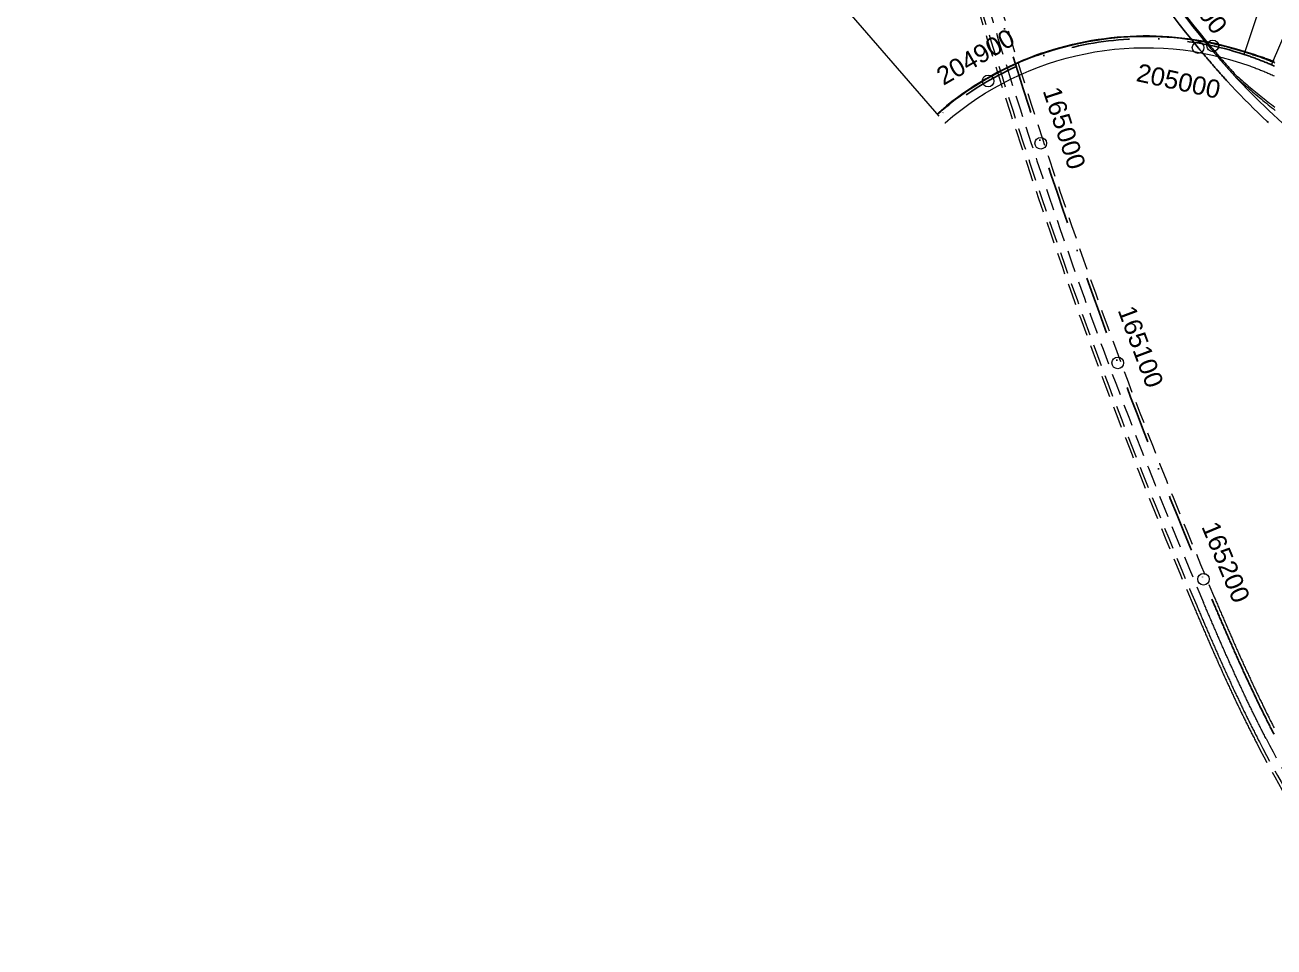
# Model space of a CAD drawing. Extents: x 2610184 to 2620710, y 1263771 to 1270672.
# Drawn here: x 2611679 to 2612215, y 1268937 to 1269333 of the extents above; entities that cross this region are included whole.
import ezdxf

# ---------------------------------------------------------------- set-up
doc = ezdxf.new("R2010")
doc.units = 0
doc.header["$LTSCALE"] = 5
doc.linetypes.add('DASHDOT', pattern=[10, 5, -2.5, 0, -2.5])
doc.linetypes.add('DASHEDX2', pattern=[3.75, 2.5, -1.25])
doc.layers.get('0').update_dxf_attribs({"color": 1, "linetype": 'CONTINUOUS'})
for name, color, linetype in [('Grundriss_22', 7, 'CONTINUOUS'), ('Grundriss_26', 7, 'CONTINUOUS'), ('Grundriss_77', 7, 'CONTINUOUS'), ('Grundriss_89', 7, 'CONTINUOUS'), ('Grundriss_90', 7, 'CONTINUOUS'), ('QP_reel_26', 7, 'CONTINUOUS'), ('TunnelachseNord', 3, 'CONTINUOUS'), ('TunnelachseOst', 3, 'CONTINUOUS')]:
    doc.layers.add(name, color=color, linetype=linetype)
doc.styles.add('ARIAL', font='arial.ttf')

# ---------------------------------------------------------------- blocks, each defined once
blk = doc.blocks.new('CDWK_PTTYP10')
at = {"color": 0, "lineweight": -2}
blk.add_circle((0, 0), 0.5, dxfattribs=at)

msp = doc.modelspace()

# ---------------------------------------------------------------- linework, layer by layer
at = {"layer": 'Grundriss_22', "color": 1, "linetype": 'Continuous', "lineweight": 18}
for points in [[(2612145.48, 1269382.43, 0.035559), (2612186.02, 1269325.77), (2612186.34, 1269325.39), (2612186.65, 1269325.02), (2612186.97, 1269324.64), (2612187.28, 1269324.26), (2612187.6, 1269323.88), (2612187.91, 1269323.5), (2612188.23, 1269323.13), (2612188.55, 1269322.75), (2612188.86, 1269322.38), (2612189.18, 1269322), (2612189.5, 1269321.62), (2612189.82, 1269321.25), (2612190.14, 1269320.88), (2612190.46, 1269320.5), (2612190.78, 1269320.13), (2612191.1, 1269319.76), (2612191.42, 1269319.38), (2612191.74, 1269319.01), (2612192.06, 1269318.64), (2612192.38, 1269318.27), (2612192.71, 1269317.9), (2612193.03, 1269317.53), (2612193.35, 1269317.16), (2612193.68, 1269316.79), (2612194, 1269316.42), (2612194.33, 1269316.05), (2612194.65, 1269315.69), (2612194.98, 1269315.32), (2612195.3, 1269314.95), (2612195.63, 1269314.59), (2612195.96, 1269314.22), (2612196.29, 1269313.86), (2612196.62, 1269313.49), (2612196.94, 1269313.13), (2612197.27, 1269312.77), (2612197.6, 1269312.4), (2612197.93, 1269312.04), (2612198.27, 1269311.68, 0.036077), (2612229.32, 1269282.4)], [(2612145.48, 1269382.43, 0.035559), (2612186.02, 1269325.77)], [(2612145.99, 1269382.75, 0.035559), (2612186.48, 1269326.16), (2612186.8, 1269325.78), (2612187.11, 1269325.4), (2612187.43, 1269325.02), (2612187.74, 1269324.64), (2612188.06, 1269324.27), (2612188.37, 1269323.89), (2612188.69, 1269323.51), (2612189.01, 1269323.14), (2612189.32, 1269322.76), (2612189.64, 1269322.39), (2612189.96, 1269322.01), (2612190.28, 1269321.64), (2612190.6, 1269321.27), (2612190.91, 1269320.89), (2612191.23, 1269320.52), (2612191.55, 1269320.15), (2612191.87, 1269319.78), (2612192.19, 1269319.4), (2612192.52, 1269319.03), (2612192.84, 1269318.66), (2612193.16, 1269318.29), (2612193.48, 1269317.92), (2612193.8, 1269317.55), (2612194.13, 1269317.19), (2612194.45, 1269316.82), (2612194.78, 1269316.45), (2612195.1, 1269316.08), (2612195.43, 1269315.72), (2612195.75, 1269315.35), (2612196.08, 1269314.99), (2612196.41, 1269314.62), (2612196.73, 1269314.26), (2612197.06, 1269313.89), (2612197.39, 1269313.53), (2612197.72, 1269313.17), (2612198.05, 1269312.81), (2612198.38, 1269312.45), (2612198.71, 1269312.08), (2612199.43, 1269311.44), (2612200.16, 1269310.79), (2612200.89, 1269310.15), (2612201.63, 1269309.51), (2612202.36, 1269308.87), (2612203.09, 1269308.24), (2612203.83, 1269307.61), (2612204.57, 1269306.98), (2612205.31, 1269306.35), (2612206.06, 1269305.72), (2612206.8, 1269305.1), (2612207.55, 1269304.48), (2612208.3, 1269303.87), (2612209.05, 1269303.26), (2612209.8, 1269302.64), (2612210.55, 1269302.04), (2612211.31, 1269301.43), (2612212.07, 1269300.83), (2612212.83, 1269300.23), (2612213.59, 1269299.63), (2612214.35, 1269299.04), (2612215.12, 1269298.44), (2612215.88, 1269297.86)]]:
    msp.add_lwpolyline(points, format="xyb", dxfattribs=at)
at = {"layer": 'Grundriss_22', "color": 1, "linetype": 'DASHDOT', "lineweight": 25}
msp.add_lwpolyline([(2612183.04, 1269323.3), (2612183.35, 1269322.92), (2612183.67, 1269322.54), (2612183.99, 1269322.15), (2612184.31, 1269321.77), (2612184.63, 1269321.39), (2612184.95, 1269321.01), (2612185.27, 1269320.63), (2612185.59, 1269320.25), (2612185.91, 1269319.87), (2612186.23, 1269319.49), (2612186.55, 1269319.12), (2612186.87, 1269318.74), (2612187.19, 1269318.36), (2612187.51, 1269317.98), (2612187.84, 1269317.61), (2612188.16, 1269317.23), (2612188.49, 1269316.85), (2612188.81, 1269316.48), (2612189.13, 1269316.1), (2612189.46, 1269315.73), (2612189.79, 1269315.35), (2612190.11, 1269314.98), (2612190.44, 1269314.6), (2612190.77, 1269314.23), (2612191.1, 1269313.86), (2612191.42, 1269313.49), (2612191.75, 1269313.11), (2612192.08, 1269312.74), (2612192.41, 1269312.37), (2612192.74, 1269312), (2612193.08, 1269311.63), (2612193.41, 1269311.26), (2612193.74, 1269310.89), (2612194.07, 1269310.53), (2612194.41, 1269310.16), (2612194.74, 1269309.79), (2612195.08, 1269309.42), (2612195.41, 1269309.06)], dxfattribs=at)
at = {"layer": 'Grundriss_22', "color": 1, "linetype": 'Continuous', "lineweight": 18}
msp.add_lwpolyline([(2612198.27, 1269311.68), (2612198.98, 1269311.02), (2612199.7, 1269310.36), (2612200.42, 1269309.71), (2612201.14, 1269309.05), (2612201.87, 1269308.4), (2612202.59, 1269307.76), (2612203.32, 1269307.11), (2612204.05, 1269306.47), (2612204.78, 1269305.83), (2612205.51, 1269305.19), (2612206.25, 1269304.56), (2612206.99, 1269303.93), (2612207.73, 1269303.3), (2612208.47, 1269302.67), (2612209.21, 1269302.05), (2612209.96, 1269301.43), (2612210.7, 1269300.81), (2612211.45, 1269300.19), (2612212.2, 1269299.58), (2612212.95, 1269298.97), (2612213.71, 1269298.36), (2612214.46, 1269297.75), (2612215.22, 1269297.15), (2612215.98, 1269296.55)], dxfattribs=at)
at = {"layer": 'Grundriss_22', "color": 1, "linetype": 'DASHDOT', "lineweight": 25}
for centre, radius, start, end in [((2612563.6, 1269638.75), 494.3, 211.5097, 219.6558), ((2612416.41, 1269511.93), 300, 222.5511, 230.8157)]:
    msp.add_arc(centre, radius, start, end, dxfattribs=at)
at = {"layer": 'Grundriss_26', "color": 30, "linetype": 'Continuous', "lineweight": 18}
for p, q in [((2612202.69, 1269320.56), (2612273.87, 1269536.88)), ((2612071.55, 1269294.12), (2611922.12, 1269465.97))]:
    msp.add_line(p, q, dxfattribs=at)
at = {"layer": 'Grundriss_26', "color": 1, "linetype": 'Continuous', "lineweight": 18}
for points in [[(2612113.85, 1269320.16, -0.168075), (2612203, 1269321.51), (2612203.49, 1269321.37), (2612203.97, 1269321.22), (2612204.45, 1269321.07), (2612204.93, 1269320.92), (2612205.41, 1269320.77), (2612205.89, 1269320.62), (2612206.37, 1269320.46), (2612206.85, 1269320.31), (2612207.33, 1269320.15), (2612207.81, 1269319.99), (2612208.28, 1269319.82), (2612208.76, 1269319.66), (2612209.24, 1269319.5), (2612209.71, 1269319.33), (2612210.19, 1269319.16), (2612210.66, 1269318.99), (2612211.14, 1269318.82), (2612211.61, 1269318.64), (2612212.08, 1269318.47), (2612212.56, 1269318.29), (2612213.03, 1269318.11), (2612213.5, 1269317.93), (2612213.97, 1269317.75), (2612214.44, 1269317.57), (2612214.91, 1269317.39), (2612215.38, 1269317.2), (2612215.85, 1269317.01)], [(2612115.45, 1269321.05, -0.164673), (2612203.1, 1269321.8), (2612203.58, 1269321.66), (2612204.07, 1269321.52), (2612204.55, 1269321.37), (2612205.04, 1269321.23), (2612205.52, 1269321.08), (2612206, 1269320.93), (2612206.49, 1269320.78), (2612206.97, 1269320.63), (2612207.45, 1269320.48), (2612207.93, 1269320.32), (2612208.41, 1269320.17), (2612208.89, 1269320.01), (2612209.37, 1269319.85), (2612209.85, 1269319.69), (2612210.33, 1269319.52), (2612210.81, 1269319.36), (2612211.28, 1269319.19), (2612211.76, 1269319.02), (2612212.24, 1269318.85), (2612212.71, 1269318.68), (2612213.19, 1269318.51), (2612213.66, 1269318.33), (2612214.14, 1269318.16), (2612214.61, 1269317.98), (2612215.09, 1269317.8), (2612215.56, 1269317.62)], [(2612074.02, 1269291.13), (2612074.09, 1269291.2, -0.264316), (2612201.48, 1269316.88), (2612201.94, 1269316.73), (2612202.4, 1269316.57), (2612202.86, 1269316.42), (2612203.32, 1269316.26), (2612203.78, 1269316.1), (2612204.24, 1269315.94), (2612204.7, 1269315.78), (2612205.15, 1269315.61), (2612205.61, 1269315.45), (2612206.07, 1269315.28), (2612206.52, 1269315.11), (2612206.98, 1269314.94), (2612207.43, 1269314.76), (2612207.89, 1269314.59), (2612208.34, 1269314.41), (2612208.79, 1269314.24), (2612209.25, 1269314.06), (2612209.7, 1269313.88), (2612210.15, 1269313.7), (2612210.6, 1269313.51), (2612211.05, 1269313.33), (2612211.5, 1269313.14), (2612211.95, 1269312.95), (2612212.4, 1269312.76), (2612212.85, 1269312.57), (2612213.29, 1269312.38), (2612213.74, 1269312.19), (2612214.19, 1269311.99), (2612214.63, 1269311.79), (2612215.08, 1269311.59), (2612215.52, 1269311.39)], [(2612074.09, 1269291.2, -0.264316), (2612201.48, 1269316.88)], [(2612070.62, 1269295.04), (2612070.7, 1269295.1, -0.009666), (2612074.75, 1269298.49)], [(2612070.82, 1269294.81), (2612070.89, 1269294.88, -0.012977), (2612076.35, 1269299.38)]]:
    msp.add_lwpolyline(points, format="xyb", dxfattribs=at)
for radius, start, end in [(136.68, 109.1916, 128.794), (136.38, 109.9503, 128.0353)]:
    msp.add_arc((2612160.38, 1269191.97), radius, start, end, dxfattribs=at)
at = {"layer": 'Grundriss_77', "color": 1, "linetype": 'DASHEDX2', "lineweight": 18, "ltscale": 0.75}
for points in [[(2612042.23, 1269562.27, 0.049909), (2612189.96, 1269087.11), (2612190.16, 1269086.65), (2612190.35, 1269086.18), (2612190.55, 1269085.72), (2612190.75, 1269085.26), (2612190.94, 1269084.79), (2612191.14, 1269084.33), (2612191.34, 1269083.87), (2612191.53, 1269083.4), (2612191.73, 1269082.94), (2612191.93, 1269082.48), (2612192.13, 1269082.01), (2612192.33, 1269081.55), (2612192.52, 1269081.09), (2612192.72, 1269080.62), (2612192.92, 1269080.16), (2612193.12, 1269079.7), (2612193.32, 1269079.23), (2612193.52, 1269078.77), (2612193.71, 1269078.31), (2612193.91, 1269077.85), (2612194.11, 1269077.38), (2612194.31, 1269076.92), (2612194.51, 1269076.46), (2612194.71, 1269076), (2612194.91, 1269075.54), (2612195.11, 1269075.07), (2612195.31, 1269074.61), (2612195.51, 1269074.15), (2612195.71, 1269073.69), (2612195.91, 1269073.23), (2612196.11, 1269072.76), (2612196.31, 1269072.3), (2612196.52, 1269071.84), (2612196.72, 1269071.38), (2612196.92, 1269070.92), (2612197.12, 1269070.46), (2612197.32, 1269070), (2612197.52, 1269069.54), (2612197.73, 1269069.07), (2612197.93, 1269068.61), (2612198.13, 1269068.15), (2612198.33, 1269067.69), (2612198.54, 1269067.23), (2612198.74, 1269066.77), (2612198.94, 1269066.31), (2612199.15, 1269065.85), (2612199.35, 1269065.39), (2612199.56, 1269064.93), (2612199.76, 1269064.47), (2612199.97, 1269064.01), (2612200.17, 1269063.55), (2612200.38, 1269063.09), (2612200.58, 1269062.63), (2612200.79, 1269062.17), (2612200.99, 1269061.71), (2612201.2, 1269061.26), (2612201.41, 1269060.8), (2612201.61, 1269060.34), (2612201.82, 1269059.88), (2612202.03, 1269059.42), (2612202.23, 1269058.96), (2612202.44, 1269058.5), (2612202.65, 1269058.05), (2612202.86, 1269057.59), (2612203.07, 1269057.13), (2612203.28, 1269056.67), (2612203.48, 1269056.21), (2612203.69, 1269055.76), (2612203.9, 1269055.3), (2612204.11, 1269054.84), (2612204.32, 1269054.39), (2612204.53, 1269053.93), (2612204.75, 1269053.47), (2612204.96, 1269053.01), (2612205.17, 1269052.56), (2612205.38, 1269052.1), (2612205.59, 1269051.65), (2612205.8, 1269051.19), (2612206.02, 1269050.73), (2612206.23, 1269050.28), (2612206.44, 1269049.82), (2612206.66, 1269049.37), (2612206.87, 1269048.91), (2612207.08, 1269048.46), (2612207.3, 1269048), (2612207.51, 1269047.55), (2612207.73, 1269047.09), (2612207.95, 1269046.64), (2612208.16, 1269046.18), (2612208.38, 1269045.73), (2612208.59, 1269045.28), (2612208.81, 1269044.82), (2612209.03, 1269044.37), (2612209.25, 1269043.92), (2612209.46, 1269043.46), (2612209.68, 1269043.01), (2612209.9, 1269042.56), (2612210.12, 1269042.1), (2612210.34, 1269041.65), (2612210.56, 1269041.2), (2612210.78, 1269040.75), (2612211, 1269040.3), (2612211.22, 1269039.84), (2612211.44, 1269039.39), (2612211.67, 1269038.94), (2612211.89, 1269038.49), (2612212.11, 1269038.04), (2612212.33, 1269037.59), (2612212.56, 1269037.14), (2612212.78, 1269036.69), (2612213.01, 1269036.24), (2612213.23, 1269035.79), (2612213.45, 1269035.34), (2612213.68, 1269034.89), (2612213.91, 1269034.44), (2612214.13, 1269033.99), (2612214.36, 1269033.54), (2612214.59, 1269033.09), (2612214.81, 1269032.65), (2612215.04, 1269032.2), (2612215.27, 1269031.75), (2612215.5, 1269031.3)], [(2612032.75, 1269560.33, 0.049909), (2612181.05, 1269083.33), (2612181.25, 1269082.87), (2612181.45, 1269082.4), (2612181.64, 1269081.94), (2612181.84, 1269081.47), (2612182.04, 1269081), (2612182.24, 1269080.54), (2612182.44, 1269080.07), (2612182.63, 1269079.61), (2612182.83, 1269079.14), (2612183.03, 1269078.68), (2612183.23, 1269078.21), (2612183.43, 1269077.75), (2612183.63, 1269077.28), (2612183.83, 1269076.81), (2612184.03, 1269076.35), (2612184.23, 1269075.88), (2612184.43, 1269075.42), (2612184.63, 1269074.95), (2612184.83, 1269074.49), (2612185.03, 1269074.02), (2612185.23, 1269073.56), (2612185.43, 1269073.09), (2612185.63, 1269072.63), (2612185.83, 1269072.16), (2612186.03, 1269071.7), (2612186.23, 1269071.23), (2612186.43, 1269070.76), (2612186.64, 1269070.3), (2612186.84, 1269069.83), (2612187.04, 1269069.37), (2612187.24, 1269068.9), (2612187.44, 1269068.44), (2612187.65, 1269067.97), (2612187.85, 1269067.51), (2612188.05, 1269067.04), (2612188.26, 1269066.58), (2612188.46, 1269066.11), (2612188.66, 1269065.65), (2612188.87, 1269065.18), (2612189.07, 1269064.72), (2612189.28, 1269064.25), (2612189.48, 1269063.79), (2612189.69, 1269063.32), (2612189.89, 1269062.86), (2612190.1, 1269062.4), (2612190.3, 1269061.93), (2612190.51, 1269061.47), (2612190.72, 1269061), (2612190.92, 1269060.54), (2612191.13, 1269060.07), (2612191.34, 1269059.61), (2612191.54, 1269059.15), (2612191.75, 1269058.68), (2612191.96, 1269058.22), (2612192.17, 1269057.75), (2612192.37, 1269057.29), (2612192.58, 1269056.83), (2612192.79, 1269056.36), (2612193, 1269055.9), (2612193.21, 1269055.43), (2612193.42, 1269054.97), (2612193.63, 1269054.51), (2612193.84, 1269054.04), (2612194.05, 1269053.58), (2612194.26, 1269053.12), (2612194.47, 1269052.65), (2612194.69, 1269052.19), (2612194.9, 1269051.73), (2612195.11, 1269051.26), (2612195.32, 1269050.8), (2612195.54, 1269050.34), (2612195.75, 1269049.88), (2612195.96, 1269049.41), (2612196.18, 1269048.95), (2612196.39, 1269048.49), (2612196.6, 1269048.03), (2612196.82, 1269047.56), (2612197.03, 1269047.1), (2612197.25, 1269046.64), (2612197.47, 1269046.18), (2612197.68, 1269045.72), (2612197.9, 1269045.25), (2612198.12, 1269044.79), (2612198.33, 1269044.33), (2612198.55, 1269043.87), (2612198.77, 1269043.41), (2612198.99, 1269042.95), (2612199.21, 1269042.49), (2612199.43, 1269042.03), (2612199.65, 1269041.57), (2612199.86, 1269041.1), (2612200.09, 1269040.64), (2612200.31, 1269040.18), (2612200.53, 1269039.72), (2612200.75, 1269039.26), (2612200.97, 1269038.8), (2612201.19, 1269038.34), (2612201.42, 1269037.88), (2612201.64, 1269037.42), (2612201.86, 1269036.97), (2612202.09, 1269036.51), (2612202.31, 1269036.05), (2612202.53, 1269035.59), (2612202.76, 1269035.13), (2612202.99, 1269034.67), (2612203.21, 1269034.21), (2612203.44, 1269033.75), (2612203.66, 1269033.29), (2612203.89, 1269032.84), (2612204.12, 1269032.38), (2612204.35, 1269031.92), (2612204.58, 1269031.46), (2612204.8, 1269031.01), (2612205.03, 1269030.55), (2612205.26, 1269030.09), (2612205.49, 1269029.63), (2612205.73, 1269029.18), (2612205.96, 1269028.72), (2612206.19, 1269028.26), (2612206.42, 1269027.81), (2612206.65, 1269027.35), (2612206.89, 1269026.9), (2612207.12, 1269026.44), (2612207.35, 1269025.98), (2612207.59, 1269025.53), (2612207.82, 1269025.07), (2612208.06, 1269024.62, 0.051535), (2612265.42, 1268937.25)], [(2612034.02, 1269560.59, 0.049909), (2612182.25, 1269083.84), (2612182.45, 1269083.37), (2612182.64, 1269082.91), (2612182.84, 1269082.44), (2612183.04, 1269081.98), (2612183.24, 1269081.51), (2612183.43, 1269081.05), (2612183.63, 1269080.58), (2612183.83, 1269080.12), (2612184.03, 1269079.65), (2612184.23, 1269079.19), (2612184.43, 1269078.72), (2612184.63, 1269078.26), (2612184.82, 1269077.79), (2612185.02, 1269077.33), (2612185.22, 1269076.86), (2612185.42, 1269076.4), (2612185.62, 1269075.93), (2612185.82, 1269075.47), (2612186.02, 1269075), (2612186.22, 1269074.54), (2612186.42, 1269074.07), (2612186.62, 1269073.61), (2612186.82, 1269073.14), (2612187.02, 1269072.68), (2612187.22, 1269072.21), (2612187.43, 1269071.75), (2612187.63, 1269071.28), (2612187.83, 1269070.82), (2612188.03, 1269070.35), (2612188.23, 1269069.89), (2612188.43, 1269069.42), (2612188.64, 1269068.96), (2612188.84, 1269068.49), (2612189.04, 1269068.03), (2612189.24, 1269067.56), (2612189.45, 1269067.1), (2612189.65, 1269066.64), (2612189.85, 1269066.17), (2612190.06, 1269065.71), (2612190.26, 1269065.24), (2612190.47, 1269064.78), (2612190.67, 1269064.31), (2612190.88, 1269063.85), (2612191.08, 1269063.39), (2612191.29, 1269062.92), (2612191.49, 1269062.46), (2612191.7, 1269061.99), (2612191.9, 1269061.53), (2612192.11, 1269061.07), (2612192.32, 1269060.6), (2612192.52, 1269060.14), (2612192.73, 1269059.68), (2612192.94, 1269059.21), (2612193.14, 1269058.75), (2612193.35, 1269058.29), (2612193.56, 1269057.82), (2612193.77, 1269057.36), (2612193.98, 1269056.9), (2612194.19, 1269056.43), (2612194.4, 1269055.97), (2612194.61, 1269055.51), (2612194.81, 1269055.04), (2612195.02, 1269054.58), (2612195.24, 1269054.12), (2612195.45, 1269053.66), (2612195.66, 1269053.19), (2612195.87, 1269052.73), (2612196.08, 1269052.27), (2612196.29, 1269051.81), (2612196.5, 1269051.34), (2612196.72, 1269050.88), (2612196.93, 1269050.42), (2612197.14, 1269049.96), (2612197.36, 1269049.5), (2612197.57, 1269049.04), (2612197.78, 1269048.57), (2612198, 1269048.11), (2612198.21, 1269047.65), (2612198.43, 1269047.19), (2612198.64, 1269046.73), (2612198.86, 1269046.27), (2612199.08, 1269045.81), (2612199.29, 1269045.35), (2612199.51, 1269044.89), (2612199.73, 1269044.43), (2612199.94, 1269043.97), (2612200.16, 1269043.51), (2612200.38, 1269043.05), (2612200.6, 1269042.59), (2612200.82, 1269042.13), (2612201.04, 1269041.67), (2612201.26, 1269041.21), (2612201.48, 1269040.75), (2612201.7, 1269040.29), (2612201.92, 1269039.83), (2612202.14, 1269039.37), (2612202.36, 1269038.91), (2612202.58, 1269038.45), (2612202.81, 1269037.99), (2612203.03, 1269037.53), (2612203.25, 1269037.08), (2612203.48, 1269036.62), (2612203.7, 1269036.16), (2612203.93, 1269035.7), (2612204.15, 1269035.24), (2612204.38, 1269034.79), (2612204.6, 1269034.33), (2612204.83, 1269033.87), (2612205.06, 1269033.41), (2612205.28, 1269032.96), (2612205.51, 1269032.5), (2612205.74, 1269032.04), (2612205.97, 1269031.59), (2612206.2, 1269031.13), (2612206.43, 1269030.68), (2612206.65, 1269030.22), (2612206.89, 1269029.76), (2612207.12, 1269029.31), (2612207.35, 1269028.85), (2612207.58, 1269028.4), (2612207.81, 1269027.94), (2612208.04, 1269027.49), (2612208.28, 1269027.03), (2612208.51, 1269026.58), (2612208.74, 1269026.12), (2612208.98, 1269025.67), (2612209.21, 1269025.22, 0.051535), (2612266.43, 1268938.07)]]:
    msp.add_lwpolyline(points, format="xyb", dxfattribs=at)
at = {"layer": 'Grundriss_77', "color": 1, "linetype": 'DASHDOT', "lineweight": 25}
msp.add_lwpolyline([(2612188.76, 1269086.6), (2612188.96, 1269086.14), (2612189.16, 1269085.67), (2612189.35, 1269085.21), (2612189.55, 1269084.75), (2612189.75, 1269084.28), (2612189.94, 1269083.82), (2612190.14, 1269083.36), (2612190.34, 1269082.89), (2612190.54, 1269082.43), (2612190.73, 1269081.96), (2612190.93, 1269081.5), (2612191.13, 1269081.04), (2612191.33, 1269080.57), (2612191.53, 1269080.11), (2612191.73, 1269079.65), (2612191.92, 1269079.19), (2612192.12, 1269078.72), (2612192.32, 1269078.26), (2612192.52, 1269077.8), (2612192.72, 1269077.33), (2612192.92, 1269076.87), (2612193.12, 1269076.41), (2612193.32, 1269075.94), (2612193.52, 1269075.48), (2612193.72, 1269075.02), (2612193.92, 1269074.56), (2612194.12, 1269074.09), (2612194.32, 1269073.63), (2612194.52, 1269073.17), (2612194.72, 1269072.71), (2612194.92, 1269072.25), (2612195.12, 1269071.78), (2612195.32, 1269071.32), (2612195.53, 1269070.86), (2612195.73, 1269070.4), (2612195.93, 1269069.94), (2612196.13, 1269069.47), (2612196.33, 1269069.01), (2612196.54, 1269068.55), (2612196.74, 1269068.09), (2612196.94, 1269067.63), (2612197.15, 1269067.17), (2612197.35, 1269066.71), (2612197.55, 1269066.25), (2612197.76, 1269065.79), (2612197.96, 1269065.32), (2612198.16, 1269064.86), (2612198.37, 1269064.4), (2612198.57, 1269063.94), (2612198.78, 1269063.48), (2612198.98, 1269063.02), (2612199.19, 1269062.56), (2612199.39, 1269062.1), (2612199.6, 1269061.64), (2612199.81, 1269061.18), (2612200.01, 1269060.72), (2612200.22, 1269060.26), (2612200.43, 1269059.8), (2612200.63, 1269059.34), (2612200.84, 1269058.88), (2612201.05, 1269058.43), (2612201.26, 1269057.97), (2612201.47, 1269057.51), (2612201.67, 1269057.05), (2612201.88, 1269056.59), (2612202.09, 1269056.13), (2612202.3, 1269055.67), (2612202.51, 1269055.22), (2612202.72, 1269054.76), (2612202.93, 1269054.3), (2612203.14, 1269053.84), (2612203.35, 1269053.38), (2612203.57, 1269052.93), (2612203.78, 1269052.47), (2612203.99, 1269052.01), (2612204.2, 1269051.55), (2612204.41, 1269051.1), (2612204.63, 1269050.64), (2612204.84, 1269050.18), (2612205.05, 1269049.73), (2612205.27, 1269049.27), (2612205.48, 1269048.81), (2612205.69, 1269048.36), (2612205.91, 1269047.9), (2612206.12, 1269047.45), (2612206.34, 1269046.99), (2612206.56, 1269046.54), (2612206.77, 1269046.08), (2612206.99, 1269045.63), (2612207.2, 1269045.17), (2612207.42, 1269044.72), (2612207.64, 1269044.26), (2612207.86, 1269043.81), (2612208.07, 1269043.35), (2612208.29, 1269042.9), (2612208.51, 1269042.44), (2612208.73, 1269041.99), (2612208.95, 1269041.54), (2612209.17, 1269041.08), (2612209.39, 1269040.63), (2612209.61, 1269040.18), (2612209.83, 1269039.73), (2612210.06, 1269039.27), (2612210.28, 1269038.82), (2612210.5, 1269038.37), (2612210.72, 1269037.92), (2612210.95, 1269037.46), (2612211.17, 1269037.01), (2612211.39, 1269036.56), (2612211.62, 1269036.11), (2612211.84, 1269035.66), (2612212.07, 1269035.21), (2612212.29, 1269034.76), (2612212.52, 1269034.31), (2612212.74, 1269033.86), (2612212.97, 1269033.41), (2612213.2, 1269032.96), (2612213.43, 1269032.51), (2612213.65, 1269032.06), (2612213.88, 1269031.61), (2612214.11, 1269031.16), (2612214.34, 1269030.71), (2612214.57, 1269030.26), (2612214.8, 1269029.81), (2612215.03, 1269029.37), (2612215.26, 1269028.92), (2612215.49, 1269028.47)], dxfattribs=at)
msp.add_arc((2614490.28, 1270062.84), 2500, 191.55635, 202.98519, dxfattribs=at)
at = {"layer": 'Grundriss_89', "color": 220, "linetype": 'DASHDOT', "lineweight": 35}
msp.add_arc((2611838.69, 1269191.3), 550, 24.6429, 190.1251, dxfattribs=at)
at = {"layer": 'Grundriss_90', "color": 220, "linetype": 'DASHDOT', "lineweight": 35}
msp.add_arc((2611838.69, 1269191.3), 565, 24.5931, 190.1749, dxfattribs=at)
at = {"layer": 'QP_reel_26', "color": 1, "linetype": 'Continuous', "lineweight": 18}
for p, q in [((2612214.43, 1269316.11), (2612435.94, 1269832.5)), ((2612071.55, 1269294.12), (2611702.84, 1269718.13))]:
    msp.add_line(p, q, dxfattribs=at)
at = {"layer": 'TunnelachseNord', "linetype": 'DASHEDX2', "lineweight": 18, "ltscale": 0.75}
msp.add_lwpolyline([(2612268.91, 1268940.09, -0.051535), (2612212.05, 1269026.69), (2612211.82, 1269027.14), (2612211.59, 1269027.59), (2612211.36, 1269028.04), (2612211.12, 1269028.49), (2612210.89, 1269028.95), (2612210.66, 1269029.4), (2612210.43, 1269029.85), (2612210.2, 1269030.3), (2612209.97, 1269030.75), (2612209.74, 1269031.21), (2612209.51, 1269031.66), (2612209.28, 1269032.11), (2612209.06, 1269032.57), (2612208.83, 1269033.02), (2612208.6, 1269033.48), (2612208.37, 1269033.93), (2612208.15, 1269034.38), (2612207.92, 1269034.84), (2612207.7, 1269035.29), (2612207.47, 1269035.75), (2612207.25, 1269036.2), (2612207.02, 1269036.66), (2612206.8, 1269037.11), (2612206.58, 1269037.57), (2612206.35, 1269038.02), (2612206.13, 1269038.48), (2612205.91, 1269038.93), (2612205.69, 1269039.39), (2612205.46, 1269039.85), (2612205.24, 1269040.3), (2612205.02, 1269040.76), (2612204.8, 1269041.22), (2612204.58, 1269041.67), (2612204.36, 1269042.13), (2612204.14, 1269042.59), (2612203.93, 1269043.05), (2612203.71, 1269043.5), (2612203.49, 1269043.96), (2612203.27, 1269044.42), (2612203.05, 1269044.88), (2612202.84, 1269045.33), (2612202.62, 1269045.79), (2612202.4, 1269046.25), (2612202.19, 1269046.71), (2612201.97, 1269047.17), (2612201.76, 1269047.63), (2612201.54, 1269048.09), (2612201.33, 1269048.54), (2612201.11, 1269049), (2612200.9, 1269049.46), (2612200.69, 1269049.92), (2612200.47, 1269050.38), (2612200.26, 1269050.84), (2612200.05, 1269051.3), (2612199.84, 1269051.76), (2612199.62, 1269052.22), (2612199.41, 1269052.68), (2612199.2, 1269053.14), (2612198.99, 1269053.6), (2612198.78, 1269054.06), (2612198.57, 1269054.52), (2612198.36, 1269054.98), (2612198.15, 1269055.44), (2612197.94, 1269055.9), (2612197.73, 1269056.37), (2612197.52, 1269056.83), (2612197.31, 1269057.29), (2612197.1, 1269057.75), (2612196.89, 1269058.21), (2612196.69, 1269058.67), (2612196.48, 1269059.13), (2612196.27, 1269059.6), (2612196.06, 1269060.06), (2612195.86, 1269060.52), (2612195.65, 1269060.98), (2612195.45, 1269061.44), (2612195.24, 1269061.91), (2612195.03, 1269062.37), (2612194.83, 1269062.83), (2612194.62, 1269063.29), (2612194.42, 1269063.75), (2612194.21, 1269064.22), (2612194.01, 1269064.68), (2612193.8, 1269065.14), (2612193.6, 1269065.6), (2612193.4, 1269066.07), (2612193.19, 1269066.53), (2612192.99, 1269066.99), (2612192.79, 1269067.46), (2612192.58, 1269067.92), (2612192.38, 1269068.38), (2612192.18, 1269068.85), (2612191.97, 1269069.31), (2612191.77, 1269069.77), (2612191.57, 1269070.24), (2612191.37, 1269070.7), (2612191.17, 1269071.16), (2612190.97, 1269071.63), (2612190.76, 1269072.09), (2612190.56, 1269072.55), (2612190.36, 1269073.02), (2612190.16, 1269073.48), (2612189.96, 1269073.95), (2612189.76, 1269074.41), (2612189.56, 1269074.87), (2612189.36, 1269075.34), (2612189.16, 1269075.8), (2612188.96, 1269076.27), (2612188.76, 1269076.73), (2612188.56, 1269077.19), (2612188.36, 1269077.66), (2612188.16, 1269078.12), (2612187.96, 1269078.59), (2612187.77, 1269079.05), (2612187.57, 1269079.51), (2612187.37, 1269079.98), (2612187.17, 1269080.44), (2612186.97, 1269080.91), (2612186.77, 1269081.37), (2612186.58, 1269081.84), (2612186.38, 1269082.3), (2612186.18, 1269082.77), (2612185.98, 1269083.23), (2612185.79, 1269083.69), (2612185.59, 1269084.16), (2612185.39, 1269084.62), (2612185.19, 1269085.09, -0.049909), (2612037.16, 1269561.23)], format="xyb", dxfattribs=at)
at = {"layer": 'TunnelachseOst', "linetype": 'DASHDOT', "lineweight": 25}
msp.add_lwpolyline([(2612071.55, 1269294.12, -0.264316), (2612202.69, 1269320.56), (2612203.16, 1269320.4), (2612203.64, 1269320.24), (2612204.11, 1269320.08), (2612204.58, 1269319.92), (2612205.06, 1269319.76), (2612205.53, 1269319.59), (2612206, 1269319.42), (2612206.47, 1269319.26), (2612206.94, 1269319.08), (2612207.41, 1269318.91), (2612207.88, 1269318.74), (2612208.35, 1269318.56), (2612208.81, 1269318.39), (2612209.28, 1269318.21), (2612209.75, 1269318.03), (2612210.21, 1269317.84), (2612210.68, 1269317.66), (2612211.14, 1269317.47), (2612211.6, 1269317.29), (2612212.07, 1269317.1), (2612212.53, 1269316.91), (2612212.99, 1269316.72), (2612213.45, 1269316.52), (2612213.91, 1269316.33), (2612214.37, 1269316.13), (2612214.83, 1269315.94), (2612215.29, 1269315.74), (2612215.75, 1269315.54)], format="xyb", dxfattribs=at)

# ---------------------------------------------------------------- block references
at = {"layer": 'Grundriss_22', "color": 1, "lineweight": 18, "xscale": 5, "yscale": 5}
msp.add_blockref('CDWK_PTTYP10', (2612182.87, 1269323.5), dxfattribs=at)
at = {"layer": 'Grundriss_26', "color": 1, "lineweight": 18, "xscale": 5, "yscale": 5}
for p in [(2612189.16, 1269324.25), (2612092.59, 1269309.15)]:
    msp.add_blockref('CDWK_PTTYP10', p, dxfattribs=at)
at = {"layer": 'Grundriss_77', "color": 1, "lineweight": 18, "xscale": 5, "yscale": 5}
for p in [(2612115.21, 1269282.41), (2612148.32, 1269188.05), (2612185.18, 1269095.1)]:
    msp.add_blockref('CDWK_PTTYP10', p, dxfattribs=at)

# ---------------------------------------------------------------- texts
at = {"layer": 'Grundriss_22', "color": 1, "lineweight": 18, "style": 'ARIAL'}
msp.add_text('255000', height=7.812, rotation=307.047, dxfattribs=at).set_placement((2612167.83, 1269357.57))
at = {"layer": 'Grundriss_26', "color": 1, "lineweight": 18, "style": 'ARIAL'}
for s, rotation, p in [('204900', 30.0475, (2612073.35, 1269307.05)), ('205000', 347.7237, (2612155.86, 1269309.19))]:
    msp.add_text(s, height=7.812, rotation=rotation, dxfattribs=at).set_placement(p)
at = {"layer": 'Grundriss_77', "color": 1, "lineweight": 18, "style": 'ARIAL'}
for s, rotation, p in [('165000', 288.1902, (2612115.99, 1269305.05)), ('165100', 290.482, (2612148.2, 1269210.71)), ('165200', 292.7738, (2612184.15, 1269117.74))]:
    msp.add_text(s, height=7.812, rotation=rotation, dxfattribs=at).set_placement(p)

doc.saveas('drawing.dxf')
